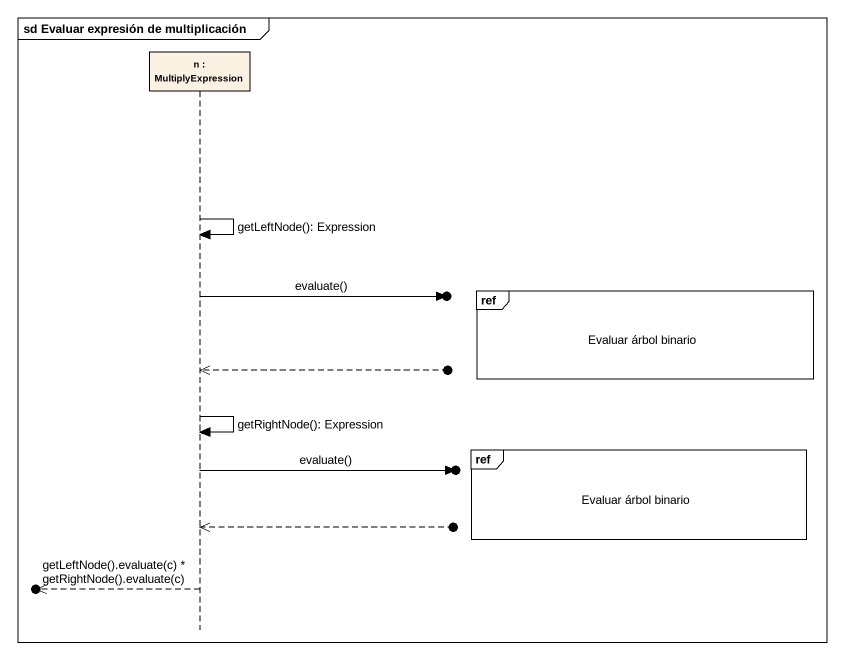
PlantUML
@startuml
mainframe sd Evaluar expresión de multiplicación
hide footbox
participant "n : MultiplyExpression" as n

n -> n : getLeftNode(): Expression
ref over n : Evaluar árbol binario
n ->o] : evaluate()
n <<--o]
n -> n : getRightNode(): Expression
ref over n : Evaluar árbol binario
n ->o] : evaluate()
n <<--o]
[o<<-- n : getLeftNode().evaluate(c) * getRightNode().evaluate(c)
@enduml
